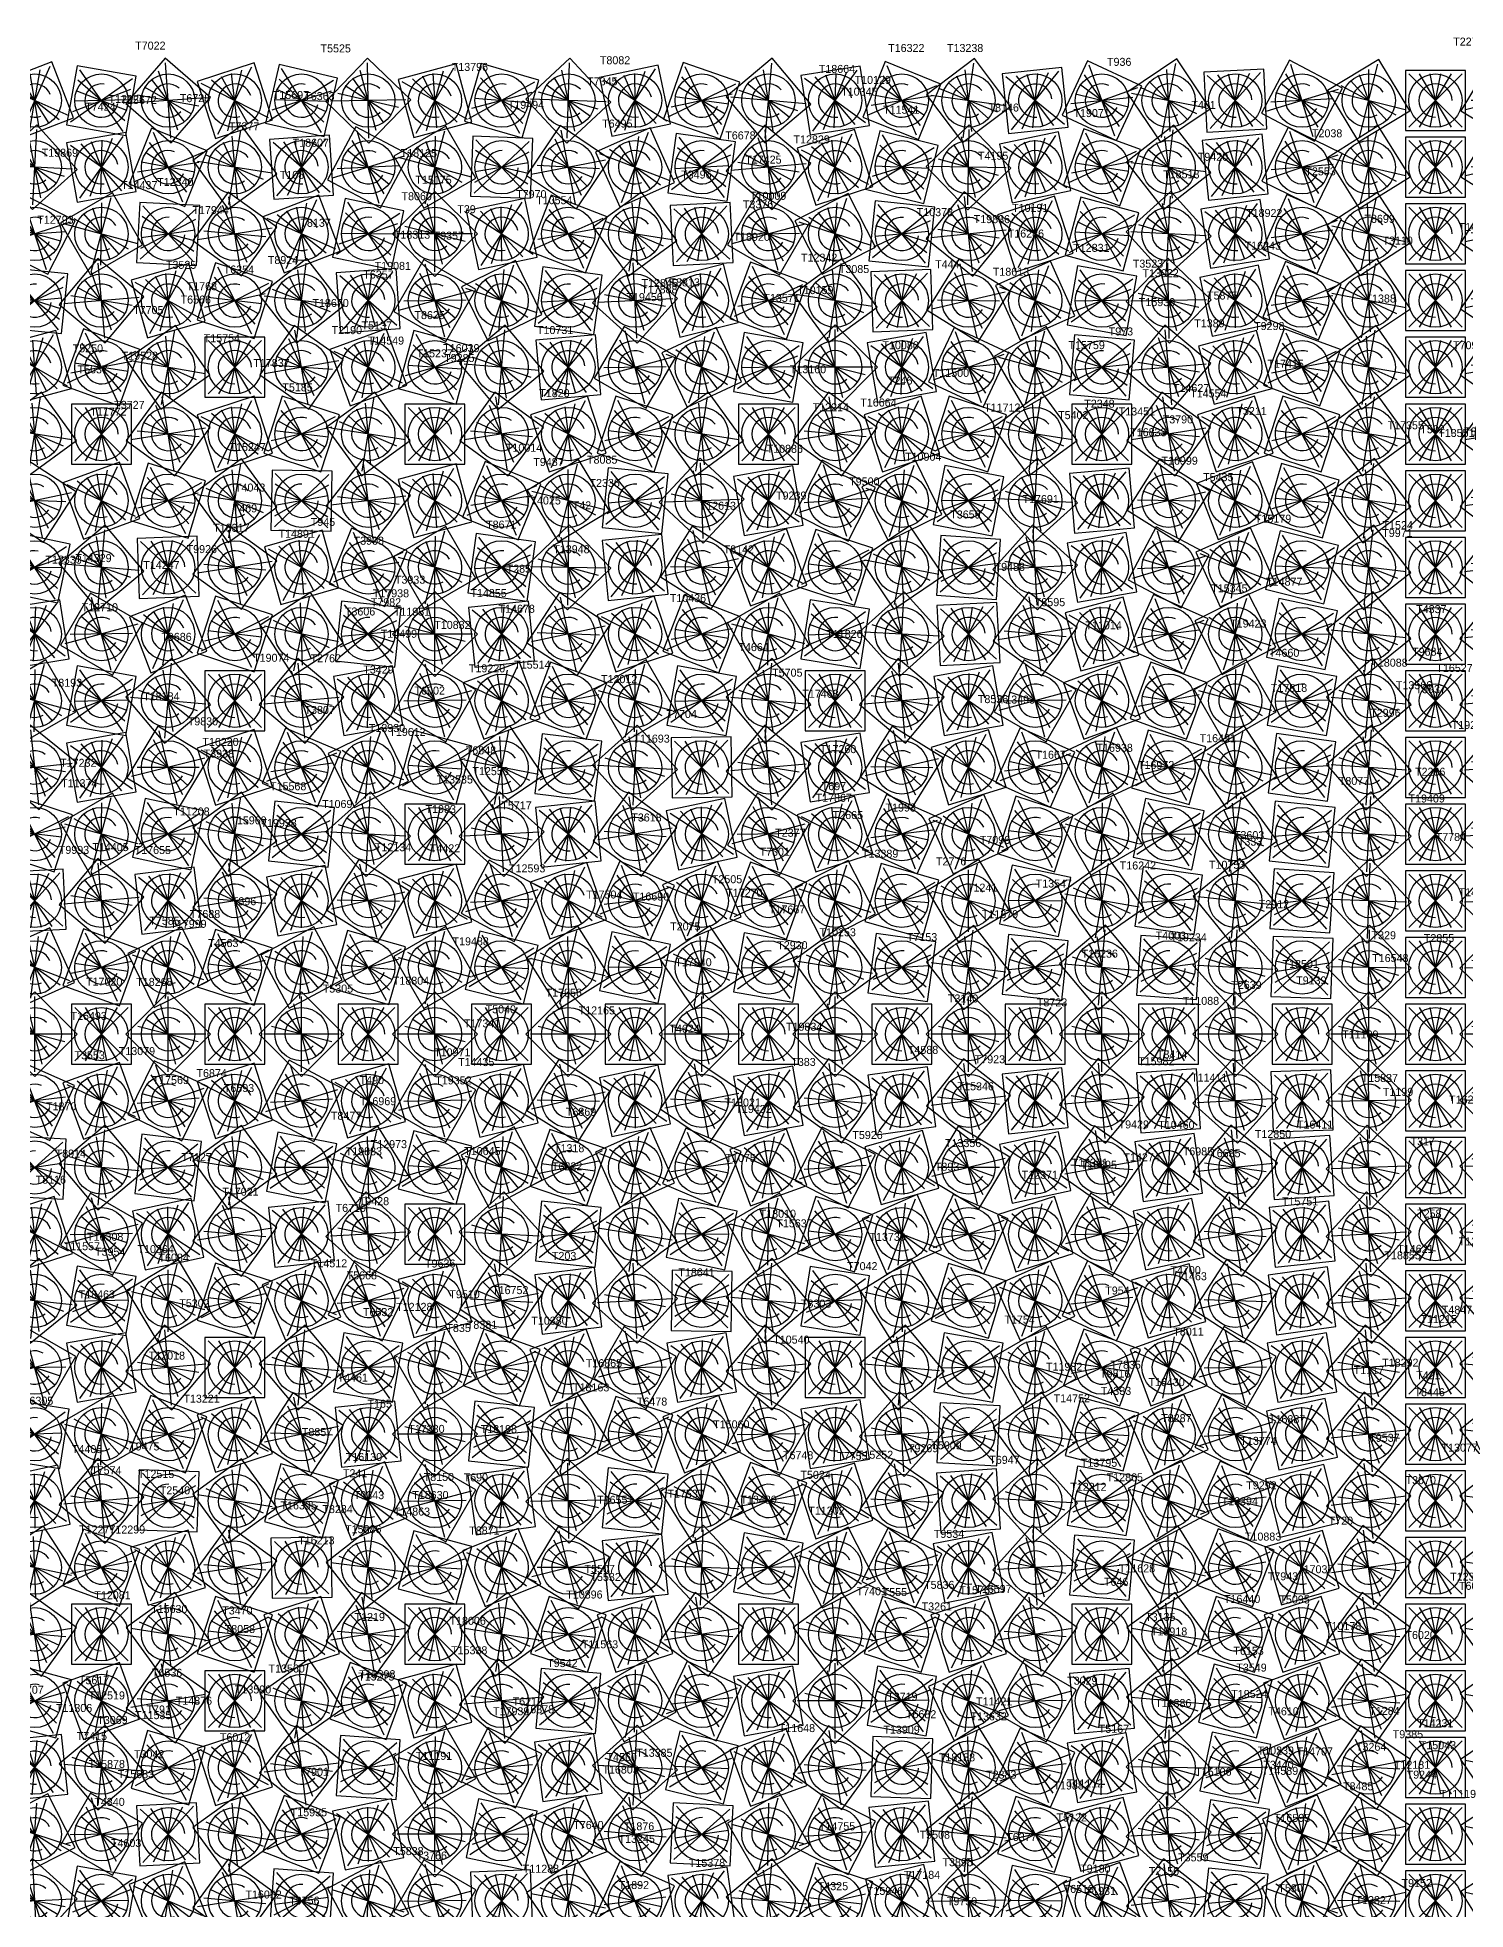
# Model space of a CAD drawing. Header units: metres. Extents: x -45 to 15052, y -45 to 15012.
# Drawn here: x 6904 to 9045, y 12187 to 14995 of the extents above; entities that cross this region are included whole.
import ezdxf

# ---------------------------------------------------------------- set-up
doc = ezdxf.new("R2010")
doc.units = ezdxf.units.M
for name, color, linetype in [('L0', 1, 'Continuous'), ('L1', 2, 'Continuous'), ('L10', 4, 'Continuous'), ('L11', 5, 'Continuous'), ('L2', 3, 'Continuous'), ('L3', 4, 'Continuous'), ('L4', 5, 'Continuous'), ('L5', 6, 'Continuous'), ('L6', 7, 'Continuous'), ('L7', 1, 'Continuous'), ('L8', 2, 'Continuous'), ('L9', 3, 'Continuous')]:
    doc.layers.add(name, color=color, linetype=linetype)

# ---------------------------------------------------------------- blocks, each defined once
blk = doc.blocks.new('CELL')
for p, q in [((-40, -40), (40, 40)), ((40, -40), (-40, 40)), ((-24, -40), (24, 40)), ((24, -40), (-24, 40)), ((-8, -40), (8, 40)), ((8, -40), (-8, 40))]:
    blk.add_line(p, q)
blk.add_lwpolyline([(-45, -45), (45, -45), (45, 45), (-45, 45)], close=True)
blk.add_circle((0, 0), 40)
blk.add_arc((0, 0), 25, 0, 270)

msp = doc.modelspace()

# ---------------------------------------------------------------- block references
at = {"layer": 'L0'}
for p, rotation in [((7900, 14900), 71), ((9100, 14900), 59.00000000000001), ((8000, 14800), 50), ((6900, 14700), 63), ((8100, 14700), 27), ((7000, 14600), 50), ((8200, 14600), 2), ((7100, 14500), 35), ((8300, 14500), 65), ((8400, 14400), 36), ((7200, 14400), 18), ((8500, 14300), 5), ((7300, 14300), 89), ((7400, 14200), 68), ((8600, 14200), 62), ((7500, 14100), 45), ((8700, 14100), 27), ((7600, 14000), 20), ((8800, 14000), 80), ((8900, 13900), 41), ((7700, 13900), 83.00000000000001), ((7800, 13800), 54), ((7900, 13700), 23), ((9100, 13700), 47), ((8000, 13600), 80), ((6900, 13500), 45), ((8100, 13500), 45), ((7000, 13400), 20), ((8200, 13400), 8), ((7100, 13300), 83.00000000000001), ((8300, 13300), 59.00000000000001), ((7200, 13200), 54), ((8400, 13200), 18), ((7300, 13100), 23), ((8500, 13100), 65), ((8600, 13000), 20), ((7400, 13000), 80), ((7500, 12900), 45), ((8700, 12900), 63), ((7600, 12800), 8), ((8800, 12800), 14), ((7700, 12700), 59.00000000000001), ((8900, 12700), 53), ((7800, 12600), 18), ((7900, 12500), 65), ((9100, 12500), 35), ((8000, 12400), 20), ((6900, 12300), 27), ((8100, 12300), 63), ((7000, 12200), 80), ((8200, 12200), 14)]:
    msp.add_blockref('CELL', p, dxfattribs=dict(at, rotation=rotation))
for p in [(9000, 13800), (9000, 12600)]:
    msp.add_blockref('CELL', p, dxfattribs=at)
at = {"layer": 'L1'}
for p, rotation in [((8000, 14900), 40), ((6900, 14800), 42), ((8100, 14800), 18), ((7000, 14700), 30), ((8200, 14700), 84), ((7100, 14600), 16), ((8300, 14600), 58), ((8400, 14500), 30), ((7300, 14400), 72), ((7400, 14300), 52.00000000000001), ((8600, 14300), 58), ((7500, 14200), 30), ((8700, 14200), 24), ((8800, 14100), 78), ((7600, 14100), 6), ((7700, 14000), 70), ((8900, 14000), 40), ((7800, 13900), 42), ((7900, 13800), 12), ((9100, 13800), 48), ((8000, 13700), 70), ((6900, 13600), 24), ((8100, 13600), 36), ((7100, 13400), 64), ((8300, 13400), 52.00000000000001), ((7200, 13300), 36), ((8400, 13300), 12), ((8500, 13200), 59.99999999999999), ((7300, 13200), 6), ((7400, 13100), 64), ((8600, 13100), 16), ((7500, 13000), 30), ((8700, 13000), 59.99999999999999), ((7600, 12900), 84), ((8800, 12900), 12), ((7700, 12800), 46), ((8900, 12800), 52.00000000000001), ((7800, 12700), 6), ((7900, 12600), 54), ((9100, 12600), 36), ((8000, 12500), 10), ((6900, 12400), 6), ((8100, 12400), 54), ((7000, 12300), 59.99999999999999), ((8200, 12300), 6), ((7100, 12200), 22), ((8300, 12200), 46)]:
    msp.add_blockref('CELL', p, dxfattribs=dict(at, rotation=rotation))
for p in [(7200, 14500), (8500, 14400), (9000, 13900), (7000, 13500), (8200, 13500), (9000, 12700)]:
    msp.add_blockref('CELL', p, dxfattribs=at)
at = {"layer": 'L10'}
for p, rotation in [((7700, 14900), 43.00000000000001), ((8900, 14900), 31), ((7800, 14800), 24), ((7900, 14700), 3), ((9100, 14700), 57.00000000000001), ((8000, 14600), 70), ((6900, 14500), 15), ((8100, 14500), 45), ((8200, 14400), 18), ((7100, 14300), 73), ((8300, 14300), 79), ((7200, 14200), 54), ((8400, 14200), 48), ((7300, 14100), 33), ((8500, 14100), 15), ((7400, 14000), 10), ((8600, 14000), 70), ((7500, 13900), 75.00000000000001), ((8700, 13900), 33), ((7600, 13800), 48), ((8800, 13800), 84), ((7700, 13700), 19), ((8900, 13700), 43.00000000000001), ((7800, 13600), 78), ((7900, 13500), 45), ((9100, 13500), 45), ((8000, 13400), 10), ((6900, 13300), 87), ((8100, 13300), 63), ((7000, 13200), 59.99999999999999), ((8200, 13200), 24), ((7100, 13100), 31), ((8300, 13100), 73), ((8400, 13000), 30), ((7300, 12900), 57.00000000000001), ((8500, 12900), 75.00000000000001), ((8600, 12800), 28), ((7400, 12800), 22), ((7500, 12700), 75.00000000000001), ((8700, 12700), 68.99999999999999), ((7600, 12600), 36), ((8800, 12600), 18), ((8900, 12500), 55), ((7700, 12500), 85), ((7800, 12400), 42), ((9100, 12300), 33), ((7900, 12300), 87), ((8000, 12200), 40)]:
    msp.add_blockref('CELL', p, dxfattribs=dict(at, rotation=rotation))
for p in [(9000, 14800), (7000, 14400), (9000, 13600), (7200, 13000), (9000, 12400)]:
    msp.add_blockref('CELL', p, dxfattribs=at)
at = {"layer": 'L11'}
for p, rotation in [((7800, 14900), 12), ((9100, 14800), 58), ((7900, 14800), 82), ((8000, 14700), 59.99999999999999), ((8100, 14600), 36), ((6900, 14600), 84), ((7000, 14500), 70), ((8200, 14500), 10), ((7100, 14400), 54), ((8300, 14400), 72), ((7200, 14300), 36), ((8400, 14300), 42), ((7300, 14200), 16), ((8500, 14200), 10), ((8600, 14100), 66), ((7400, 14100), 84), ((7500, 14000), 59.99999999999999), ((8700, 14000), 30), ((7600, 13900), 34), ((8800, 13900), 82), ((7700, 13800), 6), ((8900, 13800), 42), ((7800, 13700), 66), ((7900, 13600), 34), ((9100, 13600), 46), ((6900, 13400), 66), ((8100, 13400), 54), ((7000, 13300), 40), ((8200, 13300), 16), ((7100, 13200), 12), ((8300, 13200), 66), ((7200, 13100), 72), ((8400, 13100), 24), ((7300, 13000), 40), ((8500, 13000), 70), ((7400, 12900), 6), ((8600, 12900), 24), ((7500, 12800), 59.99999999999999), ((8700, 12800), 66), ((7600, 12700), 22), ((8800, 12700), 16), ((8900, 12600), 54), ((7700, 12600), 72), ((7800, 12500), 30), ((7900, 12400), 76), ((9100, 12400), 34), ((8000, 12300), 30), ((6900, 12200), 48), ((8100, 12200), 72)]:
    msp.add_blockref('CELL', p, dxfattribs=dict(at, rotation=rotation))
for p in [(9000, 14900), (9000, 13700), (8000, 13500), (9000, 12500)]:
    msp.add_blockref('CELL', p, dxfattribs=at)
at = {"layer": 'L2'}
for p, rotation in [((6900, 14900), 21), ((8100, 14900), 9), ((7000, 14800), 10), ((8200, 14800), 76), ((7100, 14700), 87), ((8300, 14700), 51), ((7200, 14600), 72), ((8400, 14600), 24), ((7300, 14500), 55), ((8500, 14500), 85), ((7400, 14400), 36), ((8600, 14400), 54), ((7500, 14300), 15), ((8700, 14300), 21), ((7600, 14200), 82), ((8800, 14200), 76), ((7700, 14100), 57.00000000000001), ((8900, 14100), 39), ((7800, 14000), 30), ((9100, 13900), 49), ((7900, 13900), 1), ((8000, 13800), 59.99999999999999), ((8100, 13700), 27), ((6900, 13700), 3), ((7000, 13600), 70), ((8200, 13600), 82), ((7100, 13500), 45), ((8300, 13500), 45), ((7200, 13400), 18), ((8400, 13400), 6), ((7300, 13300), 79), ((8500, 13300), 55), ((7400, 13200), 48), ((8600, 13200), 12), ((7500, 13100), 15), ((8700, 13100), 57.00000000000001), ((7600, 13000), 70), ((8800, 13000), 10), ((7700, 12900), 33), ((8900, 12900), 51), ((7800, 12800), 84), ((7900, 12700), 43.00000000000001), ((9100, 12700), 37), ((6900, 12500), 75.00000000000001), ((8100, 12500), 45), ((7000, 12400), 40), ((8200, 12400), 87.99999999999999), ((8300, 12300), 39), ((7100, 12300), 3), ((7200, 12200), 54), ((8400, 12200), 78)]:
    msp.add_blockref('CELL', p, dxfattribs=dict(at, rotation=rotation))
for p in [(9000, 14000), (9000, 12800), (8000, 12600)]:
    msp.add_blockref('CELL', p, dxfattribs=at)
at = {"layer": 'L3'}
for p, rotation in [((7000, 14900), 80), ((8200, 14900), 68), ((7100, 14800), 68), ((8300, 14800), 43.99999999999999), ((7200, 14700), 54), ((8400, 14700), 18), ((7300, 14600), 38), ((8500, 14600), 80), ((7400, 14500), 20), ((8600, 14500), 50), ((8700, 14400), 18), ((7600, 14300), 68), ((8800, 14300), 74), ((7700, 14200), 43.99999999999999), ((8900, 14200), 38), ((7800, 14100), 18), ((7900, 14000), 80), ((9100, 14000), 50), ((8000, 13900), 50), ((6900, 13800), 72), ((8100, 13800), 18), ((7000, 13700), 50), ((8200, 13700), 74), ((7100, 13600), 26), ((8300, 13600), 38), ((7300, 13400), 62), ((8500, 13400), 50), ((7400, 13300), 32), ((8600, 13300), 8), ((8700, 13200), 54), ((7600, 13100), 56), ((8800, 13100), 8), ((7700, 13000), 20), ((8900, 13000), 50), ((7800, 12900), 72), ((7900, 12800), 32), ((9100, 12800), 38), ((8000, 12700), 80), ((6900, 12600), 54), ((8100, 12600), 36), ((7000, 12500), 20), ((8200, 12500), 80), ((7100, 12400), 74), ((8300, 12400), 32), ((7200, 12300), 36), ((8400, 12300), 72), ((7300, 12200), 86.00000000000001), ((8500, 12200), 20)]:
    msp.add_blockref('CELL', p, dxfattribs=dict(at, rotation=rotation))
for p in [(7500, 14400), (9000, 14100), (7200, 13500), (8400, 13500), (7500, 13200), (9000, 12900)]:
    msp.add_blockref('CELL', p, dxfattribs=at)
at = {"layer": 'L4'}
for p, rotation in [((7100, 14900), 49), ((8300, 14900), 37), ((7200, 14800), 36), ((8400, 14800), 12), ((7300, 14700), 21), ((8500, 14700), 75.00000000000001), ((8600, 14600), 46), ((7400, 14600), 4), ((7500, 14500), 75.00000000000001), ((8700, 14500), 15), ((7600, 14400), 54), ((8800, 14400), 72), ((7700, 14300), 31), ((8900, 14300), 37), ((7800, 14200), 6), ((7900, 14100), 68.99999999999999), ((9100, 14100), 51), ((8000, 14000), 40), ((6900, 13900), 51), ((8100, 13900), 9), ((7000, 13800), 30), ((8200, 13800), 66), ((8300, 13700), 31), ((7100, 13700), 7), ((7200, 13600), 72), ((8400, 13600), 84), ((7300, 13500), 45), ((8500, 13500), 45), ((7400, 13400), 16), ((8600, 13400), 4), ((7500, 13300), 75.00000000000001), ((8700, 13300), 51), ((7600, 13200), 42), ((8800, 13200), 6), ((7700, 13100), 7), ((8900, 13100), 49), ((7800, 13000), 59.99999999999999), ((7900, 12900), 21), ((9100, 12900), 39), ((8000, 12800), 70), ((6900, 12700), 33), ((8100, 12700), 27), ((8200, 12600), 72), ((7100, 12500), 55), ((8300, 12500), 25), ((7200, 12400), 18), ((8400, 12400), 66), ((7300, 12300), 68.99999999999999), ((8500, 12300), 15), ((7400, 12200), 28), ((8600, 12200), 52.00000000000001)]:
    msp.add_blockref('CELL', p, dxfattribs=dict(at, rotation=rotation))
for p in [(9000, 14200), (9000, 13000), (7000, 12600)]:
    msp.add_blockref('CELL', p, dxfattribs=at)
at = {"layer": 'L5'}
for p, rotation in [((7200, 14900), 18), ((8400, 14900), 6), ((8500, 14800), 70), ((7300, 14800), 4), ((7400, 14700), 78), ((8600, 14700), 42), ((7500, 14600), 59.99999999999999), ((8700, 14600), 12), ((7600, 14500), 40), ((8800, 14500), 70), ((8900, 14400), 36), ((7700, 14400), 18), ((7800, 14300), 84), ((9100, 14200), 52.00000000000001), ((7900, 14200), 58), ((8000, 14100), 30), ((6900, 14000), 30), ((8200, 13900), 58), ((7000, 13900), 10), ((7100, 13800), 78), ((8300, 13800), 24), ((7200, 13700), 54), ((8400, 13700), 78), ((7300, 13600), 28), ((8500, 13600), 40), ((7500, 13400), 59.99999999999999), ((8700, 13400), 48), ((7600, 13300), 28), ((8800, 13300), 4), ((8900, 13200), 48), ((7700, 13200), 84), ((7800, 13100), 48), ((9100, 13000), 40), ((7900, 13000), 10), ((8000, 12900), 59.99999999999999), ((6900, 12800), 12), ((8100, 12800), 18), ((7000, 12700), 70), ((8200, 12700), 64), ((7100, 12600), 36), ((8300, 12600), 18), ((8400, 12500), 59.99999999999999), ((7300, 12400), 52.00000000000001), ((8500, 12400), 10), ((7400, 12300), 12), ((8600, 12300), 48), ((7500, 12200), 59.99999999999999), ((8700, 12200), 84)]:
    msp.add_blockref('CELL', p, dxfattribs=dict(at, rotation=rotation))
for p in [(9000, 14300), (8100, 14000), (7400, 13500), (8600, 13500), (9000, 13100), (7200, 12500)]:
    msp.add_blockref('CELL', p, dxfattribs=at)
at = {"layer": 'L6'}
for p, rotation in [((7300, 14900), 77.00000000000001), ((8500, 14900), 65), ((7400, 14800), 62), ((8600, 14800), 38), ((7500, 14700), 45), ((8700, 14700), 9), ((7600, 14600), 26), ((8800, 14600), 68), ((7700, 14500), 5), ((8900, 14500), 35), ((7800, 14400), 72), ((7900, 14300), 47), ((9100, 14300), 53), ((8000, 14200), 20), ((6900, 14100), 9), ((8100, 14100), 81), ((7000, 14000), 80), ((8200, 14000), 50), ((7100, 13900), 59.00000000000001), ((8300, 13900), 17), ((7200, 13800), 36), ((8400, 13800), 72), ((8500, 13700), 35), ((7300, 13700), 11), ((7400, 13600), 74), ((8600, 13600), 86.00000000000001), ((7500, 13500), 45), ((8700, 13500), 45), ((7600, 13400), 14), ((8800, 13400), 2), ((7700, 13300), 71), ((8900, 13300), 47), ((7800, 13200), 36), ((7900, 13100), 89), ((9100, 13100), 41), ((8000, 13000), 50), ((6900, 12900), 81), ((8100, 12900), 9), ((7000, 12800), 50), ((8200, 12800), 56), ((7100, 12700), 17), ((8300, 12700), 11), ((8400, 12600), 54), ((7200, 12600), 72), ((7300, 12500), 35), ((8500, 12500), 5), ((7400, 12400), 86.00000000000001), ((8600, 12400), 43.99999999999999), ((7500, 12300), 45), ((8700, 12300), 81), ((7600, 12200), 2), ((8800, 12200), 26)]:
    msp.add_blockref('CELL', p, dxfattribs=dict(at, rotation=rotation))
for p in [(9000, 14400), (9000, 13200)]:
    msp.add_blockref('CELL', p, dxfattribs=at)
at = {"layer": 'L7'}
for p, rotation in [((7400, 14900), 46), ((8600, 14900), 34), ((7500, 14800), 30), ((8700, 14800), 6), ((7600, 14700), 12), ((8800, 14700), 66), ((8900, 14600), 34), ((7700, 14600), 82), ((7800, 14500), 59.99999999999999), ((7900, 14400), 36), ((9100, 14400), 54), ((8000, 14300), 10), ((6900, 14200), 78), ((8100, 14200), 72), ((7000, 14100), 59.99999999999999), ((8200, 14100), 42), ((7100, 14000), 40), ((8300, 14000), 10), ((7200, 13900), 18), ((8400, 13900), 66), ((7300, 13800), 84), ((8500, 13800), 30), ((7400, 13700), 58), ((8600, 13700), 82), ((7500, 13600), 30), ((8700, 13600), 42), ((7700, 13400), 58), ((8900, 13400), 46), ((7800, 13300), 24), ((7900, 13200), 78), ((9100, 13200), 42), ((8000, 13100), 40), ((6900, 13000), 59.99999999999999), ((7000, 12900), 30), ((8200, 12900), 48), ((7100, 12800), 87.99999999999999), ((8300, 12800), 4), ((7200, 12700), 54), ((8400, 12700), 48), ((7300, 12600), 18), ((7400, 12500), 70), ((8600, 12500), 40), ((7500, 12400), 30), ((8700, 12400), 78), ((7600, 12300), 78), ((8800, 12300), 24), ((7700, 12200), 34), ((8900, 12200), 58)]:
    msp.add_blockref('CELL', p, dxfattribs=dict(at, rotation=rotation))
for p in [(9000, 14500), (7600, 13500), (8800, 13500), (9000, 13300), (8100, 13000), (8500, 12600)]:
    msp.add_blockref('CELL', p, dxfattribs=at)
at = {"layer": 'L8'}
for p, rotation in [((7500, 14900), 15), ((8700, 14900), 3), ((8800, 14800), 64), ((7600, 14800), 87.99999999999999), ((7700, 14700), 68.99999999999999), ((8900, 14700), 33), ((7800, 14600), 48), ((7900, 14500), 25), ((9100, 14500), 55), ((6900, 14300), 57.00000000000001), ((8100, 14300), 63), ((7000, 14200), 40), ((8200, 14200), 34), ((7100, 14100), 21), ((8300, 14100), 3), ((8400, 14000), 59.99999999999999), ((7300, 13900), 67.00000000000001), ((8500, 13900), 25), ((7400, 13800), 42), ((8600, 13800), 78), ((8700, 13700), 39), ((7500, 13700), 15), ((7600, 13600), 76), ((8800, 13600), 87.99999999999999), ((7700, 13500), 45), ((8900, 13500), 45), ((7800, 13400), 12), ((7900, 13300), 67.00000000000001), ((9100, 13300), 43.00000000000001), ((8000, 13200), 30), ((6900, 13100), 39), ((8100, 13100), 81), ((8200, 13000), 40), ((7000, 13000), 10), ((7100, 12900), 68.99999999999999), ((8300, 12900), 87), ((7200, 12800), 36), ((8400, 12800), 42), ((8500, 12700), 85), ((7300, 12700), 1), ((7400, 12600), 54), ((8600, 12600), 36), ((7500, 12500), 15), ((8700, 12500), 75.00000000000001), ((7600, 12400), 64), ((8800, 12400), 22), ((7700, 12300), 21), ((8900, 12300), 57.00000000000001), ((7800, 12200), 66)]:
    msp.add_blockref('CELL', p, dxfattribs=dict(at, rotation=rotation))
for p in [(9000, 14600), (8000, 14400), (7200, 14000), (9000, 13400), (9000, 12200)]:
    msp.add_blockref('CELL', p, dxfattribs=at)
at = {"layer": 'L9'}
for p, rotation in [((7600, 14900), 74), ((8800, 14900), 62), ((7700, 14800), 56), ((8900, 14800), 32), ((7800, 14700), 36), ((9100, 14600), 56), ((7900, 14600), 14), ((8000, 14500), 80), ((6900, 14400), 36), ((8100, 14400), 54), ((7000, 14300), 20), ((8200, 14300), 26), ((7100, 14200), 2), ((8300, 14200), 86.00000000000001), ((7200, 14100), 72), ((8400, 14100), 54), ((7300, 14000), 50), ((8500, 14000), 20), ((7400, 13900), 26), ((8600, 13900), 74), ((8700, 13800), 36), ((7600, 13700), 62), ((8800, 13700), 86.00000000000001), ((7700, 13600), 32), ((8900, 13600), 43.99999999999999), ((7900, 13400), 56), ((9100, 13400), 43.99999999999999), ((8000, 13300), 20), ((6900, 13200), 18), ((8100, 13200), 72), ((7000, 13100), 80), ((8200, 13100), 32), ((7100, 13000), 50), ((8300, 13000), 80), ((7200, 12900), 18), ((8400, 12900), 36), ((7300, 12800), 74), ((8500, 12800), 80), ((7400, 12700), 38), ((8600, 12700), 32), ((8700, 12600), 72), ((7600, 12500), 50), ((8800, 12500), 20), ((7700, 12400), 8), ((8900, 12400), 56), ((7800, 12300), 54), ((7900, 12200), 8), ((9100, 12200), 32)]:
    msp.add_blockref('CELL', p, dxfattribs=dict(at, rotation=rotation))
for p in [(9000, 14700), (7500, 13800), (7800, 13500), (9000, 13500), (7500, 12600), (9000, 12300)]:
    msp.add_blockref('CELL', p, dxfattribs=at)

# ---------------------------------------------------------------- texts
at = {"layer": 'L3'}
for s, p in [('T2278', (9026.7, 14982.5)), ('T7022', (7050.6, 14976.5)), ('T5525', (7328.5, 14972.3)), ('T8082', (7747.3, 14954.5)), ('T16322', (8179.5, 14972.9)), ('T13238', (8267.7, 14972.9)), ('T13796', (7525.2, 14944.5)), ('T18664', (8075.5, 14941.5)), ('T10129', (8129.2, 14925)), ('T936', (8507.6, 14952.1)), ('T12921', (7010.7, 14896.4)), ('T6728', (7117.5, 14897.7)), ('T15697', (7256.9, 14902.4)), ('T6363', (7304.1, 14900.7)), ('T7345', (7728.2, 14922.9)), ('T10345', (8109.1, 14907.4)), ('T7424', (6975.7, 14884.7)), ('T15672', (7028.6, 14895)), ('T19494', (7609.2, 14887.7)), ('T11541', (8171.9, 14880.3)), ('T8146', (8330, 14883.6)), ('T19071', (8457.4, 14875.3)), ('T401', (8634.1, 14887.5)), ('T7377', (7191.1, 14855.4)), ('T6495', (7750.7, 14859.6)), ('T6678', (7935.3, 14841.8)), ('T2038', (8814.9, 14845)), ('T19869', (6910.5, 14815.8)), ('T18607', (7286.7, 14830.8)), ('T18125', (7448.7, 14815.2)), ('T12829', (8037.6, 14835.8)), ('T17425', (7965.3, 14805.5)), ('T4195', (8314.2, 14811.3)), ('T9420', (8643.7, 14809.7)), ('T2553', (8805, 14787.9)), ('T14437', (7029.5, 14767.2)), ('T12340', (7083.6, 14772)), ('T108', (7267.5, 14782.6)), ('T15175', (7470.7, 14775.2)), ('T3496', (7869.2, 14783.1)), ('T18518', (8591.8, 14783.5)), ('T17944', (7136.5, 14729.8)), ('T8060', (7449.9, 14750.6)), ('T39', (7533.6, 14731.1)), ('T7970', (7621.7, 14753.7)), ('T10554', (7651.8, 14744.6)), ('T3376', (7961.7, 14738.5)), ('T10009', (7972.4, 14751.2)), ('T10191', (8365.3, 14733.1)), ('T12793', (6903.8, 14715.3)), ('T8137', (7298.3, 14710.7)), ('T10378', (8222.3, 14726.7)), ('T19836', (8307.8, 14716.2)), ('T18922', (8716.2, 14725.5)), ('T8699', (8893.6, 14716.7)), ('T14973', (9034.8, 14704.4)), ('T18313', (7438.4, 14692.9)), ('T9357', (7498, 14691.4)), ('T18920', (7947.7, 14689.7)), ('T16286', (8358.8, 14694.6)), ('T12831', (8457, 14673.2)), ('T16243', (8714, 14676.4)), ('T3110', (8920.6, 14684.1)), ('T3525', (7096.7, 14647.7)), ('T8924', (7249.5, 14654.9)), ('T19081', (7409.6, 14646.1)), ('T12342', (8048.9, 14658.5)), ('T444', (8249.9, 14648.7)), ('T3523', (8546.3, 14649.5)), ('T1768', (7127.8, 14615.7)), ('T6354', (7183.3, 14640.7)), ('T6357', (7392.6, 14633.2)), ('T12845', (7809.8, 14620.5)), ('T8813', (7851.7, 14621.4)), ('T3085', (8105.6, 14641.4)), ('T18613', (8336.4, 14637.4)), ('T13022', (8560.8, 14635.2)), ('T6566', (7118.7, 14595.6)), ('T18670', (7316.4, 14590.5)), ('T19456', (7787.1, 14599.3)), ('T17888', (7809.2, 14610.9)), ('T13571', (7992.4, 14598.1)), ('T10159', (8043.1, 14609.8)), ('T15930', (8555.4, 14591.8)), ('T5875', (8657.6, 14601.7)), ('T1388', (8895.2, 14597.2)), ('T7705', (7047.5, 14579.8)), ('T8625', (7469.3, 14572.3)), ('T1389', (8638.4, 14560)), ('T15754', (7153.3, 14537.7)), ('T2190', (7345.2, 14549.8)), ('T5137', (7390, 14556.8)), ('T14549', (7399.3, 14534.1)), ('T10731', (7653, 14549.9)), ('T973', (8510.1, 14547.8)), ('T9298', (8728.2, 14555.9)), ('T5250', (6956.9, 14522.5)), ('T19528', (7030.3, 14511.4)), ('T15237', (7472.5, 14515)), ('T16039', (7512.4, 14522.8)), ('T9285', (7513.8, 14508)), ('T10080', (8171, 14527.1)), ('T15759', (8449.9, 14527.3)), ('T7091', (9026.4, 14527.1)), ('T5637', (6964.2, 14491)), ('T17837', (7227.7, 14500.5)), ('T13160', (8032.1, 14491.1)), ('T11500', (8246.4, 14485.7)), ('T17415', (8748.2, 14499.4)), ('T5185', (7271.3, 14464)), ('T1820', (7656.4, 14455.3)), ('T246', (8179.3, 14474.2)), ('T14627', (8606.5, 14463)), ('T14554', (8632.3, 14454.9)), ('T11772', (6983.4, 14427.5)), ('T3727', (7019.2, 14437.7)), ('T12214', (8066.3, 14434.1)), ('T16664', (8137.7, 14441.2)), ('T11712', (8323.4, 14433.7)), ('T5402', (8434.3, 14422.3)), ('T2348', (8473.5, 14439.5)), ('T13451', (8525.2, 14427.8)), ('T3211', (8701.6, 14428.4)), ('T16833', (8542.4, 14396.7)), ('T3790', (8591.1, 14415.9)), ('T17355', (8928.3, 14407.1)), ('T502', (8977.4, 14401.1)), ('T13551', (9004.2, 14395.6)), ('T8120', (9043.1, 14397.8)), ('T15247', (7192, 14374.4)), ('T10014', (7606.4, 14373.4)), ('T10886', (7997.3, 14371.8)), ('T9487', (7647.5, 14352)), ('T8085', (7728, 14355.5)), ('T10904', (8204.9, 14359.9)), ('T16999', (8589.3, 14354)), ('T4043', (7200.2, 14313.7)), ('T2336', (7731.7, 14320.6)), ('T9500', (8121.1, 14322.9)), ('T5435', (8651.7, 14329.3)), ('T469', (7196.8, 14282.5)), ('T14025', (7634.3, 14294.3)), ('T42', (7706.6, 14287)), ('T12613', (7896.9, 14286.4)), ('T9239', (8011.4, 14301.7)), ('T17691', (8380.9, 14296.4)), ('T18317', (7167.6, 14253.3)), ('T945', (7313.8, 14262.1)), ('T8671', (7576.7, 14258.1)), ('T3659', (8272.6, 14273.3)), ('T15179', (8729.4, 14267)), ('T1524', (8920.7, 14257.3)), ('T14891', (7265.5, 14244.3)), ('T3908', (7378.1, 14233.9)), ('T9971', (8920.3, 14245.6)), ('T12333', (6916, 14205.6)), ('T14329', (6960.8, 14207.9)), ('T14247', (7062.7, 14197.6)), ('T9926', (7127.7, 14221.4)), ('T13948', (7677.4, 14221.2)), ('T8142', (7932.9, 14220.9)), ('T9488', (8339.1, 14194.8)), ('T3933', (7440, 14175.5)), ('T285', (7607.5, 14191.9)), ('T14877', (8746.2, 14172.5)), ('T7982', (7403.8, 14141.7)), ('T17938', (7406.8, 14155.1)), ('T14855', (7553.2, 14155.5)), ('T10436', (7852.1, 14147.9)), ('T8595', (8399.4, 14141.8)), ('T15345', (8663.8, 14162.6)), ('T12710', (6970.4, 14134.3)), ('T3606', (7365, 14127.8)), ('T11951', (7438.3, 14127.5)), ('T14678', (7595.4, 14131.9)), ('T4337', (8971.2, 14131.4)), ('T9686', (7089.8, 14089.8)), ('T14499', (7418.8, 14094.4)), ('T10832', (7499, 14107.7)), ('T11826', (8086.7, 14094.1)), ('T11014', (8475.3, 14107.1)), ('T19423', (8692.3, 14109.8)), ('T19074', (7227.4, 14058.4)), ('T2762', (7313.6, 14057.6)), ('T4664', (7955, 14074.4)), ('T4660', (8750.5, 14065.9)), ('T9684', (8965, 14067.5)), ('T3429', (7392.6, 14040.8)), ('T19220', (7550.9, 14042.6)), ('T15514', (7618.9, 14048.1)), ('T12012', (7749, 14026.4)), ('T5705', (8005.6, 14036.1)), ('T18088', (8903.9, 14051.1)), ('T16527', (9001.4, 14043.1)), ('T8193', (6925.5, 14020.9)), ('T18184', (7062.6, 14000.6)), ('T6002', (7469.5, 14009.2)), ('T17468', (8050.8, 14004.4)), ('T17518', (8753.3, 14013.3)), ('T13566', (8940.7, 14017.3)), ('T3937', (8970.2, 14011.3)), ('T3807', (7304.5, 13980.2)), ('T7704', (7847.2, 13974.1)), ('T8536', (8314, 13996.4)), ('T13493', (8345.3, 13995.8)), ('T2996', (8902.3, 13975.9)), ('T9830', (7129.4, 13963.1)), ('T13930', (7400.9, 13953.1)), ('T19612', (7431.6, 13947.2)), ('T19219', (9024.4, 13957.6)), ('T16220', (7151.3, 13932.2)), ('T3938', (7153.2, 13914.8)), ('T6848', (7546.3, 13919.6)), ('T11693', (7797.6, 13937.2)), ('T17260', (8077.3, 13921.4)), ('T16938', (8491.9, 13923.4)), ('T16491', (8646.5, 13937.8)), ('T17232', (6938.1, 13900.9)), ('T12553', (7556.2, 13888.4)), ('T1667', (8400.4, 13913)), ('T16972', (8554, 13897.6)), ('T2286', (8969.4, 13887.5)), ('T11374', (6939.5, 13870.3)), ('T15568', (7252.8, 13865.7)), ('T13535', (7502.5, 13875.9)), ('T697', (8079.9, 13865.9)), ('T8077', (8855.2, 13873.7)), ('T1069', (7330.8, 13839.2)), ('T1983', (7486, 13831.6)), ('T5717', (7599.6, 13837.1)), ('T17867', (8070.7, 13848.4)), ('T1993', (8175.6, 13833.8)), ('T19409', (8959.7, 13847.4)), ('T11208', (7107.8, 13827.9)), ('T15969', (7193.3, 13814.6)), ('T19938', (7238.4, 13810.6)), ('T3618', (7794.4, 13818.9)), ('T2665', (8096.4, 13822.6)), ('T14405', (6986.4, 13774.5)), ('T12134', (7409.9, 13774.3)), ('T2377', (8010.1, 13796)), ('T7096', (8316.9, 13785.3)), ('T3603', (8697.9, 13792.5)), ('T333', (8703.8, 13782.6)), ('T7784', (9000.4, 13789.7)), ('T9993', (6936.1, 13770.3)), ('T17655', (7049.8, 13770.1)), ('T4422', (7492.4, 13772.7)), ('T7301', (7986.7, 13767.5)), ('T13389', (8140.3, 13764.6)), ('T2776', (8251.2, 13753)), ('T16242', (8526.7, 13746.9)), ('T10753', (8660.5, 13748)), ('T12593', (7611.1, 13742.6)), ('T2505', (7915.2, 13726.3)), ('T13547', (8400.7, 13719.9)), ('T396', (7195.5, 13693.3)), ('T17504', (7726.6, 13703.4)), ('T16690', (7796.8, 13700.4)), ('T17270', (7936.7, 13706.1)), ('T1241', (8297.7, 13713.7)), ('T2912', (8735.2, 13688.9)), ('T14611', (9034.8, 13706.8)), ('T7585', (7071.8, 13664)), ('T7688', (7132.6, 13674.2)), ('T17667', (8000.8, 13681)), ('T11379', (8320, 13673.9)), ('T17999', (7103.2, 13659.4)), ('T19488', (7526.4, 13633.2)), ('T2075', (7852.7, 13655.6)), ('T10253', (8076.7, 13646.8)), ('T7153', (8207.6, 13639.5)), ('T4003', (8580.6, 13641.8)), ('T19234', (8602.8, 13639.2)), ('T329', (8904.3, 13642.3)), ('T2855', (8982.6, 13638)), ('T4563', (7159.9, 13630.6)), ('T2930', (8013.2, 13627.4)), ('T15236', (8469.5, 13614.7)), ('T16548', (8905.2, 13608.1)), ('T17940', (7860.5, 13601.8)), ('T18501', (8770.8, 13599.2)), ('T17020', (6976.9, 13572.7)), ('T18268', (7052.2, 13572.3)), ('T5305', (7331.8, 13562.3)), ('T18804', (7436.9, 13574.1)), ('T17956', (7665.9, 13556.2)), ('T2639', (8693.9, 13567.8)), ('T9139', (8791.2, 13574.6)), ('T16493', (6953.7, 13521.3)), ('T5040', (7576, 13531.3)), ('T12165', (7715.5, 13529.6)), ('T3140', (8269.1, 13547.5)), ('T8723', (8402.5, 13541.6)), ('T11088', (8621.3, 13543.9)), ('T17341', (7543.5, 13510.1)), ('T4624', (7851.5, 13502.1)), ('T19834', (8026.4, 13505.1)), ('T11109', (8860.2, 13493.5)), ('T13079', (7026, 13468.6)), ('T10971', (7498.8, 13466.7)), ('T4588', (8209.1, 13470.4)), ('T3553', (6959.6, 13462.3)), ('T14435', (7534.7, 13452.1)), ('T383', (8034.3, 13452.3)), ('T7923', (8309.3, 13456.3)), ('T15982', (8554.2, 13453.3)), ('T8414', (8582.5, 13463.5)), ('T17569', (7076.7, 13425.1)), ('T6874', (7142.5, 13435.5)), ('T6593', (7183.5, 13413.2)), ('T490', (7387.1, 13425.1)), ('T19352', (7500.5, 13424.6)), ('T15346', (8283.6, 13415.8)), ('T11411', (8633.7, 13428.8)), ('T15837', (8889.5, 13428.3)), ('T1870', (6917, 13385.8)), ('T16969', (7387.5, 13393.4)), ('T18021', (7934.2, 13391.5)), ('T19432', (7950.5, 13381.8)), ('T1199', (8921.2, 13407.4)), ('T16248', (9020.6, 13395.9)), ('T8477', (7344, 13371.6)), ('T6869', (7696.3, 13377.5)), ('T9429', (8525, 13358.6)), ('T10460', (8584.5, 13357.9)), ('T16411', (8792.3, 13358.4)), ('T12973', (7403.7, 13329)), ('T5926', (8125.8, 13342.7)), ('T13356', (8264.7, 13330.6)), ('T12850', (8729.3, 13344.2)), ('T317', (8962.7, 13333.1)), ('T8914', (6931.4, 13314.9)), ('T7127', (7120, 13309.6)), ('T19883', (7366.2, 13318.3)), ('T10645', (7543.9, 13318.6)), ('T1318', (7678.5, 13322.9)), ('T1075', (7935.6, 13308.4)), ('T13371', (8454.6, 13301.3)), ('T16895', (8468.1, 13298.2)), ('T14274', (8532.3, 13309.3)), ('T6985', (8621.2, 13318.1)), ('T6635', (8662.3, 13315.4)), ('T8116', (6901.4, 13275.8)), ('T6222', (7675.5, 13295.7)), ('T893', (8249.5, 13295.2)), ('T12371', (8379.7, 13283.1)), ('T17021', (7181.2, 13257.7)), ('T9428', (7385.8, 13243.5)), ('T15751', (8769.9, 13243.1)), ('T6710', (7351.1, 13233.4)), ('T18010', (7986.9, 13224.7)), ('T258', (8972.5, 13224.9)), ('T16308', (6978.4, 13190.1)), ('T15637', (8011.9, 13210.3)), ('T13730', (8151.4, 13190)), ('T11557', (6943.4, 13175.9)), ('T3954', (6990.4, 13167.7)), ('T10364', (7054.1, 13171.6)), ('T6084', (7085.6, 13158.8)), ('T203', (7675.4, 13161.4)), ('T18855', (8923.6, 13162.3)), ('T14621', (8942.8, 13172)), ('T12196', (9034.8, 13183.2)), ('T14512', (7314, 13150.3)), ('T5668', (7367.6, 13132.2)), ('T9636', (7485.2, 13150)), ('T18641', (7865, 13136.7)), ('T7042', (8118, 13146.1)), ('T4700', (8602.7, 13140)), ('T1463', (8611.8, 13130.9)), ('T18463', (6965.9, 13103.7)), ('T9510', (7521.6, 13103.9)), ('T16752', (7585.7, 13110.1)), ('T954', (8505, 13109.5)), ('T5302', (7116.7, 13090.4)), ('T6532', (7392.1, 13077.1)), ('T12128', (7441.9, 13085)), ('T8303', (8048.7, 13089.9)), ('T4847', (9009.6, 13080.7)), ('T835', (7517.2, 13053.3)), ('T8381', (7547.8, 13058.1)), ('T10380', (7644.6, 13064.3)), ('T1754', (8353.8, 13066)), ('T8011', (8607.1, 13047.9)), ('T11215', (8977.6, 13066.6)), ('T10540', (8007.2, 13035.9)), ('T12018', (7070.9, 13011.9)), ('T16865', (7726.2, 13000.5)), ('T11982', (8416.2, 12995.3)), ('T7835', (8512.9, 12998.2)), ('T1117', (8877.5, 12990.2)), ('T18292', (8920.2, 13001.3)), ('T4461', (7354.1, 12979)), ('T18163', (7707, 12964.2)), ('T9816', (8497.2, 12984.9)), ('T4333', (8498.4, 12959)), ('T16430', (8569.7, 12972.1)), ('T421', (8971.2, 12982.4)), ('T16305', (6873.4, 12944.2)), ('T13221', (7122.9, 12947.3)), ('T165', (7398.9, 12939.7)), ('T6478', (7802.8, 12943)), ('T14752', (8427.6, 12947.8)), ('T8446', (8968.6, 12957)), ('T15060', (7917.2, 12908.8)), ('T8287', (8588.9, 12918.1)), ('T16887', (8750.5, 12916.5)), ('T9475', (7041.5, 12875.7)), ('T8857', (7300.5, 12897.2)), ('T17330', (7460.1, 12902)), ('T18198', (7568.6, 12901.7)), ('T5009', (8244.2, 12877.3)), ('T13774', (8707.6, 12884)), ('T9537', (8900.8, 12888.6)), ('T4405', (6955.8, 12871.7)), ('T16130', (7366.4, 12859.9)), ('T6748', (8021.8, 12862.5)), ('T7755', (8103.2, 12861.3)), ('T15252', (8132.6, 12863.2)), ('T9269', (8209.1, 12873)), ('T6947', (8331.1, 12855.6)), ('T13795', (8468.5, 12851.1)), ('T13077', (9009.2, 12873.9)), ('T7574', (6984.6, 12839.9)), ('T12515', (7054.8, 12834.3)), ('T241', (7362.1, 12835.5)), ('T8150', (7483.1, 12829.9)), ('T690', (7543, 12829.3)), ('T5024', (8048, 12833.1)), ('T12865', (8507.1, 12829.4)), ('T3070', (8955.3, 12825.1)), ('T2540', (7087.5, 12809.8)), ('T9343', (7378.3, 12802.6)), ('T18630', (7466, 12802.9)), ('T16551', (7743.2, 12795.6)), ('T17537', (7848.6, 12804.8)), ('T13430', (7958, 12795.9)), ('T12312', (8452.5, 12815.1)), ('T18394', (8679.4, 12793.5)), ('T9292', (8716.4, 12817.3)), ('T16395', (7268.5, 12787.2)), ('T8284', (7331.3, 12781.7)), ('T14863', (7438.3, 12778)), ('T11302', (8059.8, 12779.4)), ('T720', (8840, 12764.4)), ('T12277', (6966.6, 12751.3)), ('T12299', (7011.1, 12751.1)), ('T16213', (7295.1, 12734.8)), ('T15886', (7365.3, 12751.6)), ('T8871', (7551.4, 12749.6)), ('T9534', (8248, 12744.5)), ('T10883', (8714.4, 12740.5)), ('T5507', (7724.3, 12692.1)), ('T5532', (7733.2, 12679.9)), ('T11628', (8525.3, 12692.8)), ('T7943', (8748.7, 12680.9)), ('T17037', (8792.6, 12691.5)), ('T12391', (9022.1, 12680.4)), ('T12081', (6989.4, 12652.6)), ('T10896', (7696.9, 12653.6)), ('T7401', (8132.2, 12658.5)), ('T555', (8171.3, 12657.3)), ('T5836', (8233.4, 12668.1)), ('T15765', (8286.5, 12660.1)), ('T16597', (8310.2, 12662)), ('T646', (8503.1, 12672.7)), ('T6048', (9035.3, 12666.6)), ('T15630', (7074.5, 12631.9)), ('T3470', (7181.1, 12629.7)), ('T3261', (8229.7, 12635.7)), ('T16440', (8683, 12646.9)), ('T5095', (8766.1, 12646.2)), ('T8058', (7184.8, 12601.9)), ('T1219', (7379.5, 12619.9)), ('T18006', (7521.9, 12614.2)), ('T3135', (8564.8, 12620.1)), ('T15918', (8573.5, 12598.2)), ('T10178', (8834.4, 12606.3)), ('T15338', (7524.2, 12570)), ('T11563', (7720.3, 12578.9)), ('T6153', (8697.1, 12569.2)), ('T6020', (8955.1, 12592.9)), ('T13560', (7250.5, 12542.6)), ('T9542', (7668.3, 12550.8)), ('T3549', (8701.5, 12544)), ('T707', (6876.9, 12510.8)), ('T5617', (6966.2, 12525)), ('T6536', (7075.7, 12536.3)), ('T13590', (7200.1, 12511.2)), ('T15275', (7384.9, 12530.6)), ('T13398', (7386.4, 12534.1)), ('T3029', (8447.9, 12524.3)), ('T11306', (6931.8, 12483.4)), ('T12519', (6980.8, 12502.3)), ('T14876', (7111.5, 12494.3)), ('T6212', (7616.5, 12493.2)), ('T3719', (8178, 12500.4)), ('T11421', (8311.3, 12493.2)), ('T11886', (8579.7, 12490.7)), ('T19524', (8693.9, 12504.5)), ('T3069', (6993.8, 12465.5)), ('T11535', (7050.4, 12472.7)), ('T791', (7067.6, 12481.2)), ('T17939', (7587.1, 12478.5)), ('T6378', (7633.2, 12481.5)), ('T6682', (8206.2, 12474.1)), ('T13632', (8303, 12470.9)), ('T4610', (8749.6, 12478.5)), ('T1284', (8900.9, 12479.1)), ('T14231', (8972.5, 12460.6)), ('T7415', (6962.9, 12441.3)), ('T6012', (7177.6, 12439.6)), ('T11648', (8015.5, 12453.3)), ('T13909', (8172.4, 12450.9)), ('T5167', (8495.2, 12452.2)), ('T9385', (8936, 12444.1)), ('T15043', (8976.6, 12427.6)), ('T15878', (6980.8, 12399.5)), ('T3042', (7048.8, 12414.1)), ('T11191', (7471.5, 12411.6)), ('T4560', (7757.3, 12409.7)), ('T13385', (7801.8, 12416.2)), ('T18188', (8255.4, 12409.4)), ('T10239', (8733.5, 12419.6)), ('T3440', (8741.9, 12398.3)), ('T14707', (8792, 12418.2)), ('T3264', (8880.9, 12425.3)), ('T12181', (8937.7, 12398.2)), ('T15683', (7024.5, 12384.2)), ('T7901', (7295.6, 12387.7)), ('T16803', (7751.1, 12391.1)), ('T2383', (8326.3, 12383.5)), ('T11112', (8447.3, 12370.3)), ('T15106', (8639.9, 12387.8)), ('T14589', (8739.8, 12389.2)), ('T9244', (8956.9, 12383.5)), ('T4340', (6989.4, 12342.6)), ('T19882', (8427.4, 12367.2)), ('T8485', (8861.5, 12366)), ('T11119', (9006.5, 12354.6)), ('T15935', (7283.8, 12327)), ('T5122', (8432, 12319.2)), ('T16595', (8757.9, 12318.6)), ('T7640', (7707.4, 12308)), ('T13245', (7775.3, 12287.2)), ('T1876', (7783.3, 12306)), ('T14755', (8075.7, 12306.1)), ('T9508', (8226.7, 12293.4)), ('T6377', (8356.6, 12290)), ('T4603', (7014.3, 12280.9)), ('T5838', (7437.5, 12268.8)), ('T3766', (7472.5, 12262.1)), ('T3559', (8614.2, 12259.4)), ('T11288', (7631.8, 12242.4)), ('T15378', (7880.7, 12251.2)), ('T17184', (8203, 12233.2)), ('T3896', (8260.9, 12252.1)), ('T9180', (8467.4, 12242.6)), ('T2156', (8570.2, 12238.8)), ('T16052', (7215.9, 12203.7)), ('T1892', (7775.5, 12217.9)), ('T4325', (8074, 12216.2)), ('T15946', (8147.6, 12209.1)), ('T6513', (8442.6, 12212.1)), ('T1931', (8475.6, 12209.1)), ('T5307', (8764.5, 12213.1)), ('T9152', (8949.2, 12220.9)), ('T9756', (7281.5, 12194.5)), ('T9759', (8267.5, 12193.6)), ('T13827', (8880.2, 12195.3))]:
    msp.add_text(s, height=12, dxfattribs=at).set_placement(p)

doc.saveas('drawing.dxf')
